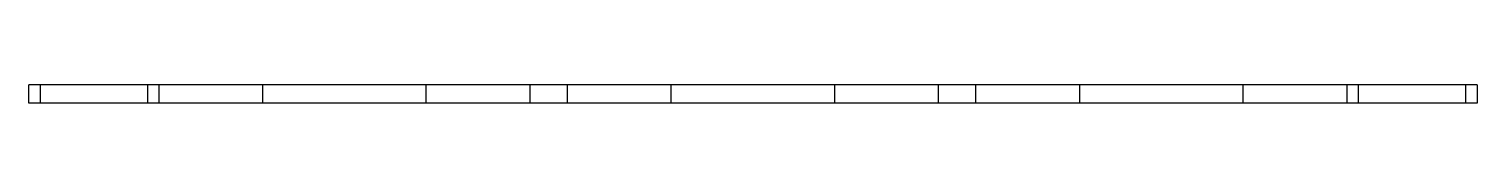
# Paper-space layout '_Top' of a CAD drawing. Header units: millimetres. Extents: x -195 to 195, y -5 to 0.
import ezdxf

# ---------------------------------------------------------------- set-up
doc = ezdxf.new("R2010")
doc.units = ezdxf.units.MM

psp = doc.layouts.new('_Top')

# ---------------------------------------------------------------- linework, layer by layer
at = {"color": 7, "linetype": 'Continuous', "lineweight": 25}
for p, q in [((-195, -5), (-195, 0)), ((195, 0), (-195, 0)), ((-192, 0), (-192, -5)), ((-163, -5), (-163, 0)), ((-160, 0), (-160, -5)), ((-132, -5), (-132, 0)), ((-88, -5), (-88, 0)), ((-60, -5), (-60, 0)), ((-50, -5), (-50, 0)), ((-22, -5), (-22, 0)), ((22, -5), (22, 0)), ((50, -5), (50, 0)), ((60, -5), (60, 0)), ((88, -5), (88, 0)), ((132, -5), (132, 0)), ((160, -5), (160, 0)), ((163, 0), (163, -5)), ((192, -5), (192, 0)), ((195, 0), (195, -5)), ((195, -5), (-195, -5)), ((-32.14, -5), (-32.14, -5.03))]:
    psp.add_line(p, q, dxfattribs=at)

doc.saveas('drawing.dxf')
